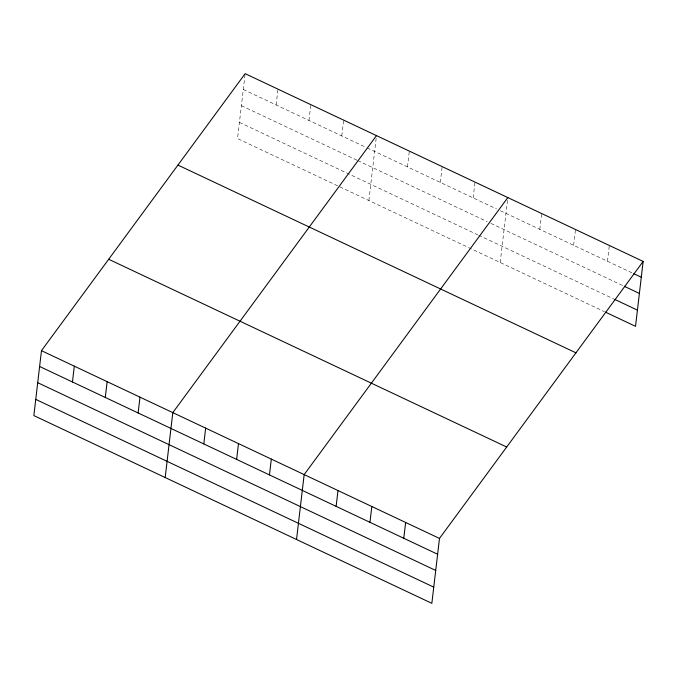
<?xml version="1.0" encoding="UTF-8"?>
<svg xmlns="http://www.w3.org/2000/svg" width="677" height="677" viewBox="0 0 677 677"><rect width="100%" height="100%" fill="white"/><g stroke="black" fill="none" stroke-linecap="round" stroke-linejoin="round"><path stroke-width="0.51" stroke-dasharray="3.38 2.54" d="M245.032 74.656L237.517 138.573L604.51 311.699M276.123 104.969L277.985 89.152M308.957 120.455L310.819 104.639M341.792 135.942L343.654 120.134M368.863 200.536L376.37 136.61M407.469 166.923L409.323 151.115M440.304 182.409L442.157 166.601M473.138 197.904L474.992 182.088M500.201 262.49L507.716 198.564M539.797 229.351L541.659 213.534M573.631 245.311L575.492 229.495M607.464 261.271L609.317 245.455M243.288 89.474L366.189 147.451M367.129 147.891L496.588 208.965M500.345 210.733L632.834 273.237M241.384 105.68L356.779 160.11M357.718 160.559L487.178 221.624M490.935 223.402L623.415 285.889M239.421 122.376L477.717 234.784M478.656 235.224L613.937 299.039"/><path stroke-width="1.02" d="M41.475 350.678L33.85 415.585L431.85 603.334L439.483 538.427L643.15 261.415L245.15 73.666L41.475 350.678L439.483 538.427M72.456 381.98L74.309 366.164M105.29 397.467L107.144 381.65M138.125 412.953L139.978 397.145M165.188 477.547L172.813 412.632L376.488 135.62M203.794 443.934L205.656 428.118M236.628 459.421L238.49 443.613M269.463 474.916L271.325 459.099M296.534 539.501L304.159 474.594L507.826 197.582M336.13 506.362L337.984 490.546M369.964 522.322L371.817 506.506M403.788 538.283L405.65 522.466M643.15 261.415L635.525 326.322L605.45 312.139M633.774 273.677L641.288 277.223M624.355 286.337L639.393 293.429M614.877 299.479L637.429 310.125M177.933 165.078L575.941 352.827M108.684 259.266L506.692 447.015M39.621 366.485L437.621 554.235M37.717 382.691L435.717 570.44M35.754 399.388L433.754 587.137"/></g></svg>
